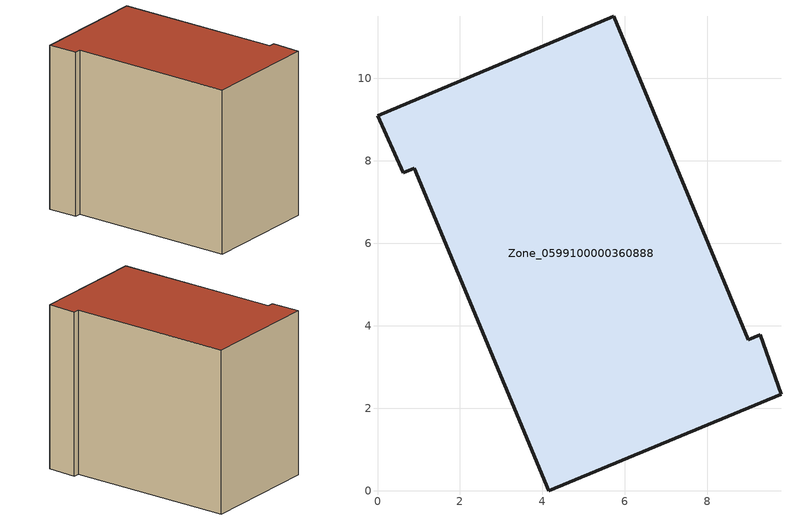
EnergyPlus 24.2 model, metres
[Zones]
Zone_0599100000360888
 floor ground (C_G): 0.9,7.82 0.63,7.71 0,9.1 5.73,11.51 8.99,3.66 9.27,3.78 9.78,2.34 4.15,0 z0
 wall outside (C_F): 5.73,11.51 0,9.1 0.63,7.71 0.9,7.82 4.15,0 9.78,2.34 9.27,3.78 8.99,3.66 5.73,11.51 z0:8.45
 roof outside (C_R): 4.15,0 9.78,2.34 9.27,3.78 8.99,3.66 5.73,11.51 0,9.1 0.63,7.71 0.9,7.82 z8.45
[BUILDING]
Pand.0599100000360888: North Axis=0; Terrain=City; Loads Convergence Tolerance Value=0.04; Temperature Convergence Tolerance Value=0.4; Solar Distribution=FullExterior; Maximum Number of Warmup Days=25; Minimum Number of Warmup Days=1
[Site:Location]
Rotterdam.The.Hague.AP_ZH_NLD Design_Conditions: Latitude=51.96; Longitude=4.45; Time Zone=1; Elevation=-4.5
[SITE:GROUNDTEMPERATURE:BUILDINGSURFACE]
18, 18, 18, 18, 18, 18, 18, 18, 18, 18, 18, 18
[MATERIAL] Thermal Absorptance=0.9; Solar Absorptance=0.7; Visible Absorptance=0.7
Name | Roughness | Thickness | Conductivity | Density | Specific Heat
G.TI.1992-2005 | MediumSmooth | 0.15 | 0.06 | 540 | 1210
F.TI.1992-2005 | Rough | 0.3 | 0.12 | 1920 | 840
R.TI.1992-2005 | MediumRough | 0.2 | 0.08 | 1500 | 1000
[CONSTRUCTION]
C_G: G.TI.1992-2005
C_F: F.TI.1992-2005
C_R: R.TI.1992-2005
[ZONE]
Zone_0599100000360888: Type=1; Multiplier=1; Ceiling Height=Autocalculate; Volume=Autocalculate; Floor Area=autocalculate; Part of Total Floor Area=Yes
[ZONEINFILTRATION:DESIGNFLOWRATE]
Infil_Zone_0599100000360888: Zone or ZoneList or Space or SpaceList=Zone_0599100000360888; Schedule=AlwaysOn; Design Flow Rate Calculation Method=Flow/Area; Flow Rate per Floor Area=0.0015; Constant Term Coefficient=1; Temperature Term Coefficient=0; Velocity Term Coefficient=0; Velocity Squared Term Coefficient=0
[HVACTEMPLATE:ZONE:IDEALLOADSAIRSYSTEM]
Zone_0599100000360888: Maximum Heating Supply Air Temperature=50; Minimum Cooling Supply Air Temperature=13; Maximum Heating Supply Air Humidity Ratio=0.0156; Minimum Cooling Supply Air Humidity Ratio=0.0077; Heating Limit=NoLimit; Cooling Limit=NoLimit; Dehumidification Control Type=ConstantSensibleHeatRatio; Cooling Sensible Heat Ratio=0.7; Dehumidification Setpoint=60; Humidification Control Type=None; Humidification Setpoint=30; Outdoor Air Method=None; Outdoor Air Flow Rate per Person=0.00944; Outdoor Air Flow Rate per Zone Floor Area=0; Outdoor Air Flow Rate per Zone=0; Demand Controlled Ventilation Type=None; Outdoor Air Economizer Type=NoEconomizer; Heat Recovery Type=None; Sensible Heat Recovery Effectiveness=0.7; Latent Heat Recovery Effectiveness=0.65
[ZONECONTROL:THERMOSTAT]
ThermostatControl_Zone_0599100000360888: Zone or ZoneList=Zone_0599100000360888; Control Type Schedule=DualSetpointControlType; Control 1=Thermostat_Zone_0599100000360888; Temperature Difference Between Cutout And Setpoint=0
[THERMOSTATSETPOINT:DUALSETPOINT]
Thermostat_Zone_0599100000360888: Heating Setpoint Temperature Schedule=HeatingSetpoint_Zone_0599100000360888; Cooling Setpoint Temperature Schedule=CoolingSetpoint_Zone_0599100000360888
[SCHEDULE:COMPACT]
HeatingSetpoint_Zone_0599100000360888: Through: 12/31, For: AllDays, Until: 24:00, 21
CoolingSetpoint_Zone_0599100000360888: Through: 12/31, For: AllDays, Until: 24:00, 24
DualSetpointControlType: Through: 12/31, For: AllDays, Until: 24:00, 4
AlwaysOn: Through: 12/31, For: AllDays, Until: 24:00, 1
